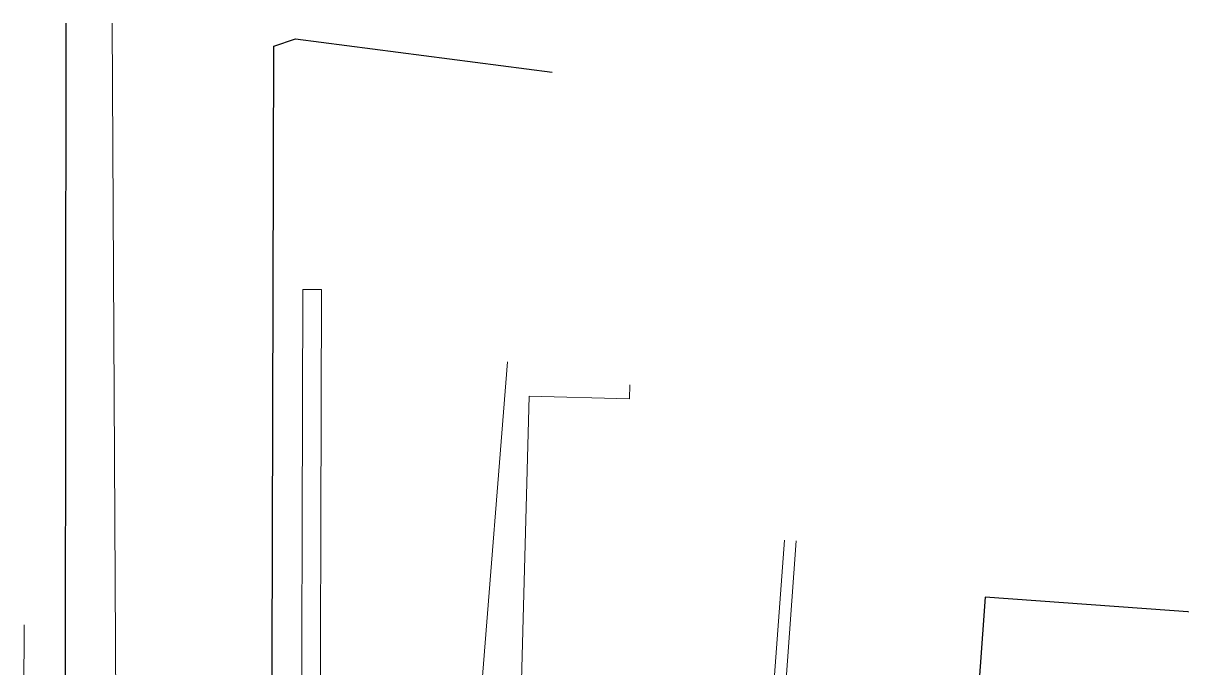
# Model space of a CAD drawing. Header units: metres. Extents: x -208 to 1512, y -277 to 123.
# Drawn here: x 874.9 to 946.1, y 83.5 to 123.1 of the extents above; entities that cross this region are included whole.
import ezdxf

# ---------------------------------------------------------------- set-up
doc = ezdxf.new("R2010")
doc.units = ezdxf.units.M
doc.header["$MEASUREMENT"] = 0
for name, color, linetype in [('740_WienGV_L_Baum_ -gruppen_ Grünflächen', 7, 'Continuous'), ('740_WienGV_L_Gebäude', 7, 'Continuous'), ('740_WienGV_L_Mauer_Sockel', 7, 'Continuous'), ('740_WienGV_L_Straßen_ Gehwege uä', 7, 'Continuous'), ('740_WienGV_T_Gebäude', 7, 'Continuous'), ('740_WienGV_T_Straßen_ Gehsteige_ Schienen', 7, 'Continuous')]:
    doc.layers.add(name, color=color, linetype=linetype)

msp = doc.modelspace()

# ---------------------------------------------------------------- linework, layer by layer
at = {"layer": '740_WienGV_L_Baum_ -gruppen_ Grünflächen', "color": 72, "linetype": 'Continuous', "lineweight": 13, "true_color": 0x69e600}
msp.add_lwpolyline([(892.084, 106.733), (891.98, 70.499), (893.131, 70.498), (893.235, 106.732)], close=True, dxfattribs=at)
msp.add_lwpolyline([(905.856, 33.052), (904.719, 52.293), (906.007, 100.177), (912.165, 100.014), (912.187, 100.884)], dxfattribs=at)
at = {"layer": '740_WienGV_L_Gebäude', "color": 252, "linetype": 'Continuous', "lineweight": 13, "true_color": 0x949494}
msp.add_lwpolyline([(880.356, 123.114), (880.688, 62.103)], dxfattribs=at)
at = {"layer": '740_WienGV_L_Gebäude', "color": 7, "linetype": 'Continuous', "lineweight": 25}
for points in [[(890.14, 61.303), (890.308, 121.698), (891.647, 122.144), (907.422, 120.095)], [(948.925, 69.155), (950.186, 86.645), (934.045, 87.811), (930.079, 32.955)]]:
    msp.add_lwpolyline(points, dxfattribs=at)
at = {"layer": '740_WienGV_L_Mauer_Sockel', "color": 252, "linetype": 'Continuous', "lineweight": 13, "true_color": 0x8a8a8a}
msp.add_line((901.373, 60.85), (904.665, 102.283), dxfattribs=at)
at = {"layer": '740_WienGV_L_Straßen_ Gehwege uä', "color": 252, "linetype": 'Continuous', "lineweight": 13, "true_color": 0x949494}
for p, q in [((921.697, 91.328), (917.944, 39.368)), ((918.673, 39.315), (922.426, 91.275))]:
    msp.add_line(p, q, dxfattribs=at)
at = {"layer": '740_WienGV_T_Gebäude', "color": 7, "linetype": 'Continuous', "lineweight": 25}
msp.add_line((877.479, 62.294), (877.533, 123.114), dxfattribs=at)
at = {"layer": '740_WienGV_T_Straßen_ Gehsteige_ Schienen', "color": 8, "linetype": 'Continuous', "lineweight": 13}
msp.add_line((874.948, 86.12), (874.893, 61.221), dxfattribs=at)

doc.saveas('drawing.dxf')
